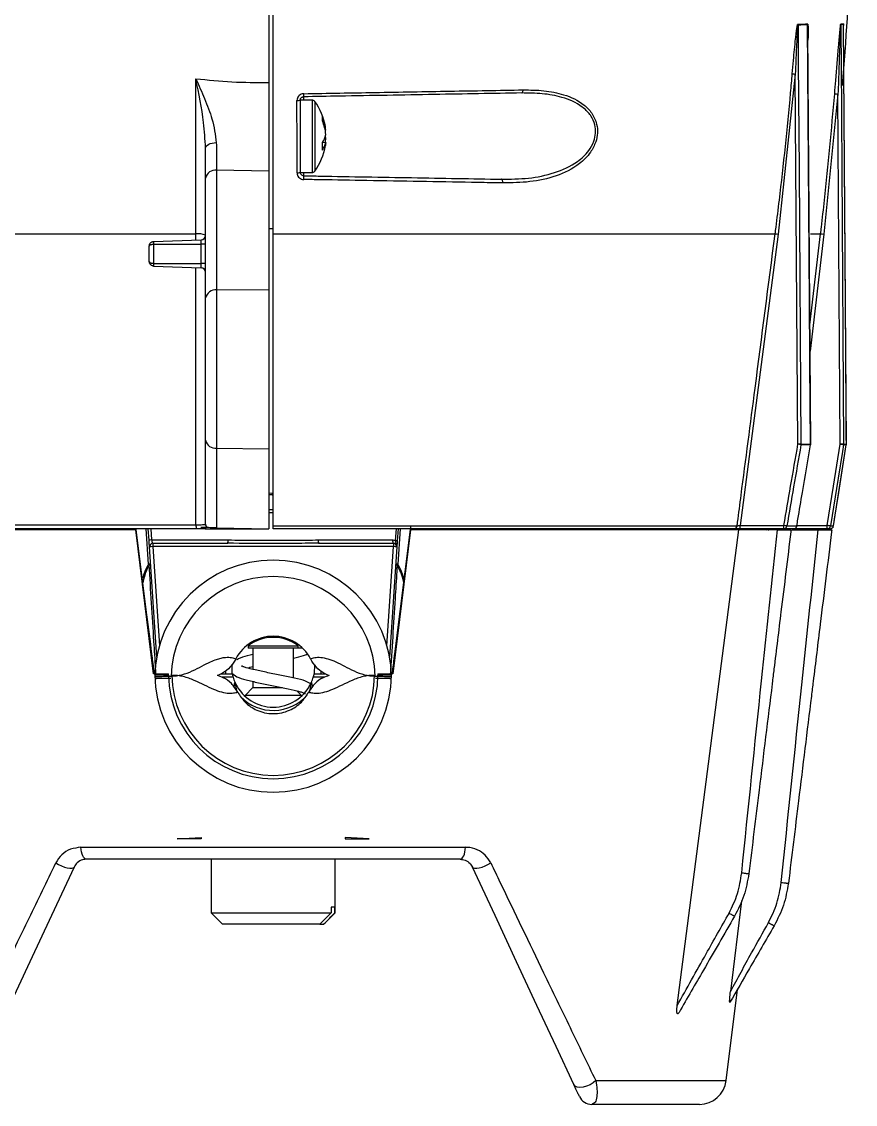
# Model space of a CAD drawing. Extents: x 12.3 to 108.7, y 1.1 to 80.4.
# Drawn here: x 46.601 to 50.3, y 1.083 to 5.888 of the extents above; entities that cross this region are included whole.
import ezdxf

# ---------------------------------------------------------------- set-up
doc = ezdxf.new("R2010")
doc.units = 0
doc.header["$MEASUREMENT"] = 0
doc.layers.add('OBJECT', color=7, linetype='CONTINUOUS')

msp = doc.modelspace()

# ---------------------------------------------------------------- linework, layer by layer
at = {"layer": 'OBJECT'}
for p, q in [((47.7168, 4.9464), (47.7168, 7.0734)), ((50.0454, 5.8723), (50.0455, 5.8596)), ((50.248, 5.8777), (50.2348, 5.877)), ((50.2353, 5.8752), (50.2354, 5.8614)), ((50.26, 4.0124), (50.2479, 5.8771)), ((50.1019, 4.0124), (50.0892, 5.8496)), ((50.0335, 5.6554), (49.9573, 4.9447)), ((50.0452, 4.0123), (50.0335, 5.6554)), ((47.8891, 5.5402), (47.8368, 5.5402)), ((47.8516, 5.5545), (47.8516, 5.5402)), ((47.8891, 5.5402), (47.8891, 5.2999)), ((47.9013, 5.5341), (47.9013, 5.3029)), ((50.2228, 5.5664), (50.1603, 4.9447)), ((50.233, 4.0123), (50.2228, 5.5664)), ((47.9475, 5.4067), (47.9502, 5.407)), ((47.9364, 5.3532), (47.9502, 5.3515)), ((47.9502, 5.3716), (47.9461, 5.3717)), ((47.4168, 5.1934), (47.4168, 5.3276)), ((47.8891, 5.2999), (47.8891, 5.2182)), ((47.9013, 5.3029), (47.9013, 5.2244)), ((47.4168, 4.6616), (47.4168, 5.1934)), ((47.4659, 5.2288), (47.4659, 4.6971)), ((47.6968, 5.224), (47.4659, 5.2288)), ((47.6968, 5.224), (47.6968, 4.7)), ((47.8368, 5.2182), (47.8891, 5.2182)), ((47.8516, 5.2182), (47.8516, 5.204)), ((47.6968, 4.9704), (47.7168, 4.9701)), ((45.4996, 4.9464), (47.3737, 4.9464)), ((47.1861, 4.9122), (47.3975, 4.9196)), ((47.3738, 4.9188), (47.3737, 4.9464)), ((47.3975, 4.9003), (47.3975, 4.9196)), ((47.7168, 4.9464), (49.944, 4.9464)), ((47.7168, 3.6506), (47.7168, 4.9464)), ((49.9573, 4.9447), (49.7887, 3.6523)), ((50.0982, 4.5431), (50.1458, 4.9464)), ((50.1603, 4.9447), (50.099, 4.4263)), ((50.1002, 4.9464), (50.1458, 4.9464)), ((47.1668, 4.8233), (47.1668, 4.8922)), ((47.1861, 4.9003), (47.3975, 4.9003)), ((47.1861, 4.9003), (47.1861, 4.8153)), ((47.4168, 4.9003), (47.3975, 4.9003)), ((47.3975, 4.8153), (47.3975, 4.9003)), ((47.1861, 4.8153), (47.3975, 4.8153)), ((47.4168, 4.8153), (47.3975, 4.8153)), ((47.3975, 4.796), (47.3975, 4.8153)), ((47.1861, 4.8033), (47.3975, 4.796)), ((47.4168, 4.0306), (47.4168, 4.6616)), ((47.4659, 4.6971), (47.6968, 4.7)), ((47.4659, 4.6971), (47.4659, 3.9953)), ((47.6968, 4.7), (47.6968, 3.9924)), ((47.4168, 3.6573), (47.4168, 4.0306)), ((47.4659, 3.9953), (47.6968, 3.9924)), ((47.4659, 3.9953), (47.4659, 3.6417)), ((47.6968, 3.9924), (47.6968, 3.6376)), ((50.1007, 4.01), (50.0585, 4.01)), ((50.0586, 4.0124), (50.1008, 4.0124)), ((50.2027, 3.65), (50.2597, 4.01)), ((50.2027, 3.65), (50.2597, 4.01)), ((50.2597, 4.01), (50.2474, 4.01)), ((50.2475, 4.0124), (50.2599, 4.0124)), ((50.2598, 4.01), (50.2597, 4.01)), ((50.26, 4.0124), (50.2599, 4.0124)), ((47.6968, 3.7965), (47.7168, 3.7961)), ((47.7168, 3.7873), (47.6968, 3.7876)), ((47.7118, 3.7923), (47.7118, 3.7879)), ((47.7168, 3.7923), (47.7118, 3.7923)), ((47.7118, 3.7879), (47.7168, 3.7878)), ((47.6968, 3.723), (47.7168, 3.723)), ((47.7168, 3.7082), (47.6968, 3.7082)), ((45.6562, 3.655), (47.3742, 3.655)), ((49.7887, 3.6523), (49.9825, 3.6523)), ((50.0404, 3.6523), (50.1754, 3.6523)), ((47.1072, 3.633), (45.6507, 3.633)), ((47.3771, 3.6373), (45.6739, 3.6373)), ((46.8882, 3.6373), (46.8888, 3.633)), ((47.1858, 2.993), (47.1072, 3.633)), ((47.1634, 3.48), (47.153, 3.6373)), ((47.1659, 3.5864), (47.1626, 3.6373)), ((47.1739, 3.6373), (47.1772, 3.5877)), ((47.4201, 3.6373), (47.6968, 3.6373)), ((47.4659, 3.6417), (47.6968, 3.6376)), ((47.6968, 3.6376), (47.6968, 3.6373)), ((47.7168, 3.6506), (49.7753, 3.6506)), ((47.7168, 3.6373), (47.7168, 3.6506)), ((49.762, 3.6373), (47.7168, 3.6373)), ((48.3264, 3.633), (48.2478, 2.993)), ((48.3249, 3.6338), (48.2545, 3.0825)), ((48.2598, 3.5847), (48.2633, 3.6373)), ((48.2708, 3.6373), (48.2673, 3.5839)), ((48.2804, 3.6373), (48.2699, 3.48)), ((49.783, 3.633), (48.3264, 3.633)), ((49.5093, 1.521), (49.783, 3.633)), ((49.9543, 3.633), (49.783, 3.633)), ((49.9823, 3.6373), (49.7885, 3.6373)), ((49.9061, 3.6359), (49.9062, 3.6373)), ((49.9158, 3.633), (49.9158, 3.633)), ((50.0263, 3.6373), (49.9823, 3.6373)), ((49.9958, 3.6499), (50.04, 3.6499)), ((50.018, 3.633), (50.1351, 3.633)), ((50.1751, 3.6373), (50.0263, 3.6373)), ((50.188, 3.6373), (50.1751, 3.6373)), ((50.1898, 3.6499), (50.2027, 3.6499)), ((50.2027, 3.6499), (50.2028, 3.6499)), ((47.2004, 3.068), (47.1679, 3.557)), ((47.1772, 3.5877), (47.5166, 3.5877)), ((47.1829, 3.573), (47.1829, 3.5582)), ((47.1829, 3.573), (47.5152, 3.573)), ((48.2505, 3.5582), (47.1829, 3.5582)), ((47.1829, 3.5582), (47.2121, 3.1179)), ((47.9168, 3.5877), (48.2469, 3.5877)), ((47.9182, 3.573), (48.2505, 3.573)), ((48.2213, 3.1179), (48.2505, 3.5582)), ((48.2655, 3.557), (48.233, 3.068)), ((48.2505, 3.573), (48.2505, 3.5582)), ((47.5867, 3.108), (47.5908, 3.1118)), ((47.6056, 3.1178), (47.8277, 3.1178)), ((47.8277, 3.108), (47.6056, 3.108)), ((47.6268, 3.108), (47.6268, 3.0132)), ((47.8068, 2.9754), (47.8068, 3.108)), ((47.8433, 3.1111), (47.842, 3.1121)), ((47.8425, 3.1118), (47.8467, 3.108)), ((47.5348, 2.993), (47.5341, 3.0361)), ((47.5511, 3.0607), (47.5503, 3.0593)), ((47.8831, 3.0593), (47.8823, 3.0607)), ((47.8996, 3.0357), (47.8988, 2.993)), ((47.2668, 2.988), (47.2621, 2.988)), ((47.4848, 2.993), (47.5349, 2.993)), ((47.5045, 3.0058), (47.5047, 2.993)), ((47.8987, 2.993), (47.9477, 2.993)), ((47.929, 2.993), (47.9291, 3.0058)), ((48.1712, 2.988), (48.1668, 2.988)), ((47.539, 2.9782), (47.4906, 2.9782)), ((47.6268, 2.933), (47.5918, 2.898)), ((47.6268, 2.96), (47.6268, 2.933)), ((47.6268, 2.933), (47.7577, 2.933)), ((47.9431, 2.9782), (47.8947, 2.9782)), ((47.5595, 2.9124), (47.5599, 2.9116)), ((47.5918, 2.898), (47.5918, 2.8941)), ((47.8418, 2.898), (47.5918, 2.898)), ((47.8418, 2.898), (47.8213, 2.9185)), ((47.8418, 2.8941), (47.8418, 2.898)), ((47.8737, 2.9116), (47.8742, 2.9124)), ((47.2907, 2.261), (47.3968, 2.2679)), ((47.3968, 2.261), (47.2907, 2.261)), ((47.3968, 2.2679), (47.3968, 2.261)), ((47.3968, 2.2679), (47.3968, 2.261)), ((48.143, 2.261), (48.0368, 2.2679)), ((48.0368, 2.2679), (48.0368, 2.261)), ((48.0368, 2.2679), (48.0368, 2.261)), ((48.0368, 2.261), (48.143, 2.261)), ((46.8636, 2.2236), (48.57, 2.2236)), ((48.5463, 2.171), (46.8874, 2.171)), ((47.4418, 2.171), (47.4418, 1.933)), ((47.9918, 1.933), (47.9918, 2.171)), ((49.7946, 1.9862), (49.7457, 1.5839)), ((47.4418, 1.933), (47.4918, 1.883)), ((47.4418, 1.933), (47.9736, 1.933)), ((47.9736, 1.933), (47.9243, 1.883)), ((47.9418, 1.883), (47.9918, 1.933)), ((47.9906, 1.958), (47.9736, 1.958)), ((47.9736, 1.958), (47.9736, 1.933)), ((47.9906, 1.933), (47.9906, 1.958)), ((47.9906, 1.933), (47.9918, 1.933)), ((47.9243, 1.883), (47.4918, 1.883)), ((47.9243, 1.883), (47.9414, 1.883)), ((47.9418, 1.883), (47.9414, 1.883)), ((49.7267, 1.1883), (49.7763, 1.5926)), ((49.1479, 1.1883), (49.7267, 1.1883)), ((49.6076, 1.083), (49.13, 1.083))]:
    msp.add_line(p, q, dxfattribs=at)
at = {"layer": 'OBJECT', "flags": 128}
for points in [[(50.1008, 4.0124), (50.1006, 4.0424), (50.0998, 4.1624), (50.0965, 4.6424), (50.088, 5.8748)], [(50.2599, 4.0124), (50.2597, 4.0424), (50.2589, 4.1624), (50.2558, 4.6424), (50.2478, 5.8763)], [(50.0455, 5.8596), (50.0457, 5.8296), (50.0465, 5.7096), (50.05, 5.2296), (50.0586, 4.0124)], [(50.2354, 5.8614), (50.2356, 5.8314), (50.2364, 5.7114), (50.2395, 5.2314), (50.2475, 4.0124)], [(48.8194, 5.5714), (48.8206, 5.5717), (48.8217, 5.5725), (48.8228, 5.5737), (48.8237, 5.5754), (48.8245, 5.5775), (48.8251, 5.5799), (48.8255, 5.5825), (48.8257, 5.5852)], [(47.4168, 5.3276), (47.4177, 5.332), (47.4204, 5.3363), (47.4248, 5.3402), (47.4306, 5.3437), (47.4378, 5.3466), (47.446, 5.3489), (47.455, 5.3503), (47.4644, 5.351)], [(47.9502, 5.3716), (47.9494, 5.376), (47.9486, 5.3792)], [(47.9502, 5.3515), (47.9494, 5.3438), (47.9486, 5.3383)], [(48.7355, 5.1721), (48.7355, 5.1752), (48.7353, 5.1783), (48.7348, 5.1811), (48.7341, 5.1837), (48.7332, 5.1858), (48.7321, 5.1873), (48.7309, 5.1883), (48.7296, 5.1887)], [(47.3742, 3.655), (47.3741, 3.7426), (47.374, 4.1399), (47.3738, 4.7968)], [(50.0586, 4.0124), (50.0576, 4.0124), (50.0564, 4.0124), (50.0549, 4.0124), (50.0532, 4.0124), (50.0514, 4.0124), (50.0494, 4.0123), (50.0473, 4.0123), (50.0452, 4.0123)], [(50.1017, 4.0098), (50.1015, 4.0098), (50.1007, 4.01)], [(50.1019, 4.0124), (50.1017, 4.0124), (50.1008, 4.0124)], [(50.1754, 3.6523), (50.2032, 3.8262), (50.233, 4.0123)], [(50.2474, 4.01), (50.2426, 3.9804), (50.2237, 3.8619), (50.1898, 3.6499)], [(50.2027, 3.6499), (50.2074, 3.6796), (50.2262, 3.7981), (50.2597, 4.01)], [(50.2475, 4.0124), (50.2469, 4.0124), (50.2459, 4.0124), (50.2444, 4.0124), (50.2426, 4.0124), (50.2405, 4.0124), (50.2381, 4.0123), (50.2356, 4.0123), (50.233, 4.0123)], [(47.4659, 3.6417), (47.4557, 3.6418), (47.446, 3.642), (47.4371, 3.6422), (47.4295, 3.6423), (47.4235, 3.6424)], [(50.04, 3.6499), (50.0409, 3.6498), (50.0411, 3.6498)], [(46.8874, 2.171), (46.8831, 2.1719), (46.8789, 2.1748), (46.875, 2.1796), (46.8715, 2.186), (46.8685, 2.1939), (46.8662, 2.203), (46.8645, 2.213), (46.8636, 2.2236)], [(48.5463, 2.171), (48.5506, 2.1719), (48.5547, 2.1748), (48.5586, 2.1796), (48.5621, 2.186), (48.5651, 2.1939), (48.5675, 2.203), (48.5691, 2.213), (48.57, 2.2236)], [(46.833, 2.1363), (46.7326, 1.921), (46.6371, 1.7161), (46.5467, 1.5223), (46.4618, 1.3402), (46.3825, 1.1703)], [(46.7516, 2.1544), (46.7639, 2.1474), (46.777, 2.1413), (46.7902, 2.1363), (46.8028, 2.1329), (46.8139, 2.1311), (46.823, 2.1311), (46.8295, 2.1329), (46.833, 2.1363)], [(48.6006, 2.1363), (48.6042, 2.1329), (48.6107, 2.1311), (48.6197, 2.1311), (48.6309, 2.1329), (48.6434, 2.1363), (48.6566, 2.1413), (48.6698, 2.1474), (48.682, 2.1544)], [(49.0511, 1.1703), (48.9719, 1.3402), (48.8869, 1.5223), (48.7966, 1.7161), (48.7011, 1.921), (48.6006, 2.1363)], [(49.1479, 1.1883), (49.1364, 1.1786), (49.1226, 1.1702), (49.1075, 1.1637), (49.0923, 1.1596), (49.078, 1.1582), (49.0658, 1.1596), (49.0566, 1.1638), (49.0511, 1.1703)]]:
    msp.add_lwpolyline(points, dxfattribs=at)
at = {"layer": 'OBJECT'}
for centre, radius, start, end in [((31.855, 7.0734), 18.4468, 355.43447, 359.15697), ((50.4537, 10.6024), 4.9648, 264.9903, 265.1449), ((47.8259, 5.5817), 0.0436, 265.4357, 284.4921), ((47.7876, 5.5639), 0.0646, 351.6365, 3.8762), ((47.8891, 5.5252), 0.015, 36.1668, 90), ((47.6894, 5.3792), 0.2624, 8.9882, 36.1668), ((50.5208, 9.1823), 3.6281, 265.0582, 265.2879), ((47.7533, 5.3893), 0.1977, 5.1249, 23.1264), ((47.858, 5.4576), 0.0777, 353.0621, 6.9379), ((47.741, 5.3679), 0.2101, 5.1916, 22.477), ((47.8661, 5.4017), 0.0854, 323.911, 350.0553), ((47.6894, 5.3792), 0.2624, 323.8332, 351.0118), ((47.8789, 5.3639), 0.0724, 320.9543, 350.1615), ((47.6943, 5.3348), 0.2414, 356.0678, 3.9322), ((47.7466, 5.3897), 0.2045, 349.3261, 354.9154), ((47.4604, 5.1848), 0.0444, 82.7724, 168.9173), ((47.8259, 5.2538), 0.0365, 264.5687, 287.4244), ((47.7757, 5.1932), 0.0766, 355.7082, 8.0992), ((47.8891, 5.2332), 0.015, 270, 323.8332), ((47.3833, 4.8542), 0.0927, 68.8218, 95.9334), ((47.3968, 4.9396), 0.02, 272, 0), ((50.4098, 8.455), 3.5393, 262.4374, 262.6532), ((50.4561, 7.4757), 2.5482, 263.0061, 263.3331), ((47.3968, 4.776), 0.02, 0, 88), ((47.4604, 4.6531), 0.0444, 82.7719, 168.9174), ((47.4603, 4.0392), 0.0443, 191.2707, 277.3229), ((49.6144, 1.5213), 2.528, 79.8833, 80.1894), ((50.0423, 4.0123), 0.0164, 351.792, 0.3401), ((50.0848, 4.0123), 0.0161, 351.6401, 0.3477), ((50.0869, 4.0123), 0.015, 350.4597, 0.3951), ((49.9509, 2.2289), 1.8056, 80.5486, 81.0114), ((50.2324, 4.0123), 0.0151, 351.126, 0.3671), ((50.2448, 4.0123), 0.015, 351.0788, 0.3868), ((50.245, 4.0123), 0.015, 351.0035, 0.3722), ((47.4051, 3.651), 0.0311, 172.7062, 206.1876), ((49.5739, 3.6485), 0.2148, 356.9988, 1.0014), ((49.7674, 3.6485), 0.2152, 357.0022, 0.9981), ((49.5395, 1.1038), 2.5867, 79.8405, 80.1383), ((49.9603, 3.6485), 0.2152, 357.0022, 0.9981), ((49.8917, 1.8602), 1.8144, 80.5446, 81.0049), ((49.7612, 3.6513), 0.014, 273.0179, 356.9922), ((49.905, 3.6477), 0.0147, 224.9155, 269.8751), ((49.9146, 3.6478), 0.0148, 225.0786, 269.8992), ((49.915, 3.648), 0.015, 225.0899, 269.9992), ((49.9171, 3.648), 0.015, 225.3972, 268.3158), ((49.9817, 3.6514), 0.0141, 272.2532, 354.0877), ((50.0258, 3.6516), 0.0143, 271.7663, 353.4759), ((50.0263, 3.6523), 0.015, 270, 350.4301), ((50.1751, 3.6522), 0.0149, 270.2621, 351.4244), ((50.188, 3.6523), 0.015, 270, 351.0017), ((50.1879, 3.6522), 0.0149, 270.1423, 351.2499), ((47.1797, 3.5139), 0.0738, 91.9523, 100.7654), ((47.1829, 3.558), 0.015, 90, 183.8), ((47.1934, 3.3428), 0.2157, 92.8014, 96.7927), ((47.4755, 3.5841), 0.0413, 344.3527, 5.019), ((47.9579, 3.5841), 0.0413, 174.981, 195.6473), ((48.2647, 3.5843), 0.0182, 169.1842, 218.5062), ((48.2505, 3.558), 0.015, 356.2, 90), ((48.24, 3.3428), 0.2157, 83.2073, 87.1986), ((48.2581, 3.536), 0.0488, 79.1874, 88.0614), ((47.1661, 3.4656), 0.0147, 61.3832, 100.3026), ((47.1416, 3.4492), 0.0377, 49.0364, 54.6734), ((47.1639, 3.5322), 0.0546, 272.6255, 279.7613), ((47.7167, 2.973), 0.525, 90, 179.2111), ((47.7167, 2.973), 0.525, 0.8091, 90), ((48.2673, 3.4656), 0.0147, 79.6972, 118.6169), ((48.2695, 3.5322), 0.0546, 260.2386, 267.3745), ((48.2918, 3.4492), 0.0377, 125.3267, 130.9628), ((47.7167, 2.973), 0.4526, 1.2603, 178.7397), ((47.7167, 2.973), 0.1874, 27.9166, 152.0834), ((47.7167, 2.973), 0.1824, 52.5058, 127.4942), ((47.7168, 2.993), 0.525, 180.5634, 359.4487), ((47.7168, 2.993), 0.465, 180.6161, 359.3807), ((47.7168, 2.993), 0.45, 180.6366, 359.3634), ((47.7168, 3.0318), 0.1859, 206.3644, 333.6356), ((47.7168, 3.032), 0.2009, 224.3033, 318.3045), ((49.6076, 1.203), 0.12, 270, 353), ((49.13, 1.143), 0.06, 205, 270)]:
    msp.add_arc(centre, radius, start, end, dxfattribs=at)
for centre, major_axis, start_param, end_param in [((47.2889, 2.2303), (-0.0816, 1.2851), 0.225532, 0.384564), ((48.1444, 2.2303), (0.0816, 1.2851), 5.898614, 6.057653)]:
    msp.add_ellipse(centre, major_axis=major_axis, ratio=0.159803, start_param=start_param, end_param=end_param, dxfattribs=at)
for points, knots in [([(47.6968, 7.0734), (47.6968, 6.8308), (47.6968, 6.3452), (47.6968, 5.8608), (47.6968, 5.6184)], [0, 0, 0, 0, 0.49961, 1, 1, 1, 1]), ([(50.0201, 5.6566), (50.0218, 5.6765), (50.0263, 5.7282), (50.0319, 5.788), (50.0369, 5.8326), (50.039, 5.8488), (50.0405, 5.8593), (50.0416, 5.8663), (50.0425, 5.871), (50.0431, 5.8737), (50.0434, 5.8748), (50.0434, 5.875)], [0, 0, 0, 0, 0.271656, 0.70652, 0.815523, 0.884186, 0.930079, 0.961236, 0.982535, 0.997203, 1, 1, 1, 1]), ([(50.0444, 5.8743), (50.0444, 5.874), (50.0442, 5.8727), (50.0439, 5.8699), (50.0435, 5.8652), (50.0429, 5.8582), (50.0422, 5.8477), (50.0413, 5.8315), (50.0389, 5.7868), (50.0363, 5.7271), (50.0343, 5.6753), (50.0335, 5.6554)], [0, 0, 0, 0, 0.004302, 0.0182, 0.038811, 0.069364, 0.114752, 0.183041, 0.291855, 0.727497, 1, 1, 1, 1]), ([(50.089, 5.8768), (50.0746, 5.8763), (50.0599, 5.8757), (50.0438, 5.875), (50.0434, 5.875)], [0, 0, 0, 0, 0.9743469, 1, 1, 1, 1]), ([(50.0434, 5.875), (50.0436, 5.875), (50.0439, 5.8749), (50.0443, 5.8746), (50.0444, 5.8743), (50.0444, 5.8743)], [0, 0, 0, 0, 0.601495, 0.929141, 1, 1, 1, 1]), ([(50.0454, 5.8723), (50.0454, 5.8724), (50.0451, 5.873), (50.0447, 5.8737), (50.0444, 5.8743)], [0, 0, 0, 0, 0.0546138, 1, 1, 1, 1]), ([(50.088, 5.8748), (50.0819, 5.8745), (50.0721, 5.8739), (50.0577, 5.873), (50.0495, 5.8726), (50.0454, 5.8723)], [0, 0, 0, 0, 0.446556, 0.718702, 1, 1, 1, 1]), ([(50.0884, 5.8763), (50.0883, 5.8758), (50.0882, 5.8753), (50.088, 5.8749), (50.088, 5.8748)], [0, 0, 0, 0, 0.922656, 1, 1, 1, 1]), ([(50.0884, 5.8763), (50.0885, 5.8764), (50.0886, 5.8767), (50.0888, 5.8768), (50.089, 5.8768), (50.089, 5.8768)], [0, 0, 0, 0, 0.340086, 0.815796, 1, 1, 1, 1]), ([(50.0892, 5.8488), (50.0892, 5.8497), (50.0892, 5.8536), (50.0891, 5.8596), (50.089, 5.8662), (50.0888, 5.8706), (50.0887, 5.8737), (50.0885, 5.8754), (50.0884, 5.8763)], [0, 0, 0, 0, 0.0910178, 0.4263532, 0.6522289, 0.8046055, 0.9073339, 1, 1, 1, 1]), ([(50.089, 5.8768), (50.0891, 5.8762), (50.0893, 5.8747), (50.0896, 5.8717), (50.0899, 5.8673), (50.0901, 5.8607), (50.0903, 5.8509), (50.0902, 5.8359), (50.0901, 5.8202), (50.0897, 5.8091), (50.0895, 5.8053)], [0, 0, 0, 0, 0.031057, 0.072539, 0.132686, 0.220582, 0.349878, 0.542623, 0.843897, 1, 1, 1, 1]), ([(50.2083, 5.5676), (50.2099, 5.5875), (50.2157, 5.6573), (50.2231, 5.7493), (50.23, 5.8306), (50.233, 5.8635), (50.2344, 5.8746), (50.2346, 5.8763), (50.2348, 5.877)], [0, 0, 0, 0, 0.192001, 0.672671, 0.885171, 0.98164, 0.991569, 1, 1, 1, 1]), ([(50.2351, 5.8765), (50.2351, 5.8764), (50.235, 5.8755), (50.2348, 5.8736), (50.2324, 5.8319), (50.2291, 5.7487), (50.2259, 5.6472), (50.2235, 5.5863), (50.2228, 5.5664)], [0, 0, 0, 0, 0.000798, 0.00951, 0.018875, 0.412287, 0.807617, 1, 1, 1, 1]), ([(50.2348, 5.877), (50.2348, 5.877), (50.2349, 5.877), (50.235, 5.8767), (50.2351, 5.8765), (50.2351, 5.8765)], [0, 0, 0, 0, 0.637309, 0.929409, 1, 1, 1, 1]), ([(50.2353, 5.8752), (50.2353, 5.8753), (50.2352, 5.8757), (50.2351, 5.8761), (50.2351, 5.8765)], [0, 0, 0, 0, 0.084321, 1, 1, 1, 1]), ([(50.2478, 5.8763), (50.2472, 5.8762), (50.2454, 5.8761), (50.2415, 5.8757), (50.2377, 5.8754), (50.2353, 5.8752)], [0, 0, 0, 0, 0.170169, 0.481151, 1, 1, 1, 1]), ([(50.2478, 5.8772), (50.2479, 5.8773), (50.2479, 5.8776), (50.2479, 5.8777), (50.248, 5.8777), (50.248, 5.8777)], [0, 0, 0, 0, 0.297907, 0.774263, 1, 1, 1, 1]), ([(50.2478, 5.8772), (50.2478, 5.8769), (50.2478, 5.8766), (50.2478, 5.8763), (50.2478, 5.8763)], [0, 0, 0, 0, 0.885784, 1, 1, 1, 1]), ([(50.248, 5.8777), (50.248, 5.8777), (50.248, 5.8769), (50.248, 5.8752), (50.248, 5.8729), (50.2479, 5.8715), (50.2479, 5.8709)], [0, 0, 0, 0, 0.01155, 0.397821, 0.779357, 1, 1, 1, 1]), ([(47.3736, 5.6348), (47.3737, 5.6345), (47.3871, 5.6052), (47.413, 5.5458), (47.4509, 5.4505), (47.4597, 5.3859), (47.4644, 5.351)], [0, 0, 0, 0, 0.002833, 0.312126, 0.628625, 1, 1, 1, 1]), ([(47.3736, 5.6348), (47.4269, 5.6293), (47.5341, 5.6183), (47.6424, 5.6183), (47.6968, 5.6184)], [0, 0, 0, 0, 0.497972, 1, 1, 1, 1]), ([(47.3737, 4.9464), (47.3737, 4.9795), (47.3737, 5.1451), (47.3736, 5.3746), (47.3736, 5.5711), (47.3736, 5.6348)], [0, 0, 0, 0, 0.1445716, 0.7228881, 1, 1, 1, 1]), ([(47.4168, 5.3276), (47.4145, 5.3651), (47.4083, 5.4671), (47.3865, 5.57), (47.3736, 5.6345), (47.3736, 5.6348)], [0, 0, 0, 0, 0.367137, 0.997038, 1, 1, 1, 1]), ([(49.944, 4.9464), (49.9453, 4.9564), (49.9517, 5.0059), (49.9774, 5.2144), (50.0014, 5.4412), (50.0177, 5.6286), (50.0201, 5.6566)], [0, 0, 0, 0, 0.042003, 0.210018, 0.882142, 1, 1, 1, 1]), ([(47.6968, 5.6184), (47.6968, 5.5907), (47.6968, 5.5344), (47.6968, 5.4513), (47.6968, 5.3713), (47.6968, 5.2932), (47.6968, 5.248), (47.6968, 5.224)], [0, 0, 0, 0, 0.191518, 0.388589, 0.580107, 0.777181, 1, 1, 1, 1]), ([(47.8521, 5.5683), (47.9056, 5.5692), (48.011, 5.571), (48.2289, 5.5748), (48.506, 5.5796), (48.7184, 5.5833), (48.8257, 5.5852)], [0, 0, 0, 0, 0.159046, 0.313117, 0.653288, 1, 1, 1, 1]), ([(48.8257, 5.5852), (48.8566, 5.5848), (48.9183, 5.5841), (49.0108, 5.566), (49.0843, 5.5325), (49.1322, 5.4834), (49.1532, 5.4392), (49.1573, 5.3935), (49.1485, 5.3496), (49.1224, 5.3004), (49.0646, 5.2434), (48.9722, 5.1992), (48.8567, 5.1739), (48.7759, 5.1727), (48.7355, 5.1721)], [0, 0, 0, 0, 0.099332, 0.198435, 0.311993, 0.366, 0.420437, 0.458845, 0.497242, 0.54674, 0.619708, 0.744257, 0.871949, 1, 1, 1, 1]), ([(47.8521, 5.5683), (47.85, 5.5681), (47.8446, 5.5677), (47.8363, 5.5642), (47.8287, 5.5574), (47.8234, 5.5484), (47.8228, 5.5416), (47.8224, 5.5383)], [0, 0, 0, 0, 0.132729, 0.34906, 0.565874, 0.783067, 1, 1, 1, 1]), ([(47.8225, 5.2175), (47.8225, 5.2655), (47.8224, 5.3724), (47.8224, 5.4794), (47.8224, 5.5383)], [0, 0, 0, 0, 0.449623, 1, 1, 1, 1]), ([(47.8368, 5.5395), (47.837, 5.5412), (47.8373, 5.5446), (47.8399, 5.5491), (47.8437, 5.5525), (47.8478, 5.5542), (47.8505, 5.5544), (47.8516, 5.5545)], [0, 0, 0, 0, 0.218556, 0.436188, 0.652375, 0.867679, 1, 1, 1, 1]), ([(47.8368, 5.5395), (47.8368, 5.4807), (47.8368, 5.3738), (47.8368, 5.267), (47.8368, 5.219)], [0, 0, 0, 0, 0.550377, 1, 1, 1, 1]), ([(48.8194, 5.5714), (48.7561, 5.5703), (48.6297, 5.5681), (48.4298, 5.5646), (48.2234, 5.561), (48.0293, 5.5576), (47.9048, 5.5554), (47.8516, 5.5545)], [0, 0, 0, 0, 0.2072407, 0.4144814, 0.6277431, 0.8410047, 1, 1, 1, 1]), ([(48.7296, 5.1887), (48.7697, 5.1891), (48.8498, 5.1901), (48.9644, 5.2133), (49.0562, 5.2541), (49.114, 5.307), (49.1401, 5.3528), (49.149, 5.3937), (49.1451, 5.4338), (49.1328, 5.4601), (49.1141, 5.4867), (49.0759, 5.5232), (49.003, 5.5539), (48.9112, 5.5706), (48.85, 5.5711), (48.8194, 5.5714)], [0, 0, 0, 0, 0.12989, 0.259438, 0.38454, 0.456827, 0.505123, 0.542172, 0.579147, 0.624218, 0.632178, 0.685447, 0.799101, 0.89944, 1, 1, 1, 1]), ([(50.1458, 4.9464), (50.147, 4.9564), (50.1528, 5.006), (50.1763, 5.2128), (50.1941, 5.4101), (50.2083, 5.5676)], [0, 0, 0, 0, 0.048051, 0.240252, 1, 1, 1, 1]), ([(47.4644, 5.351), (47.4648, 5.322), (47.4653, 5.2782), (47.4658, 5.2414), (47.4659, 5.2288)], [0, 0, 0, 0, 0.6590598, 1, 1, 1, 1]), ([(47.8225, 5.2175), (47.8226, 5.2155), (47.8229, 5.2101), (47.8263, 5.2017), (47.833, 5.194), (47.8419, 5.1886), (47.8487, 5.1879), (47.8521, 5.1875)], [0, 0, 0, 0, 0.130105, 0.348138, 0.56565, 0.782685, 1, 1, 1, 1]), ([(47.8516, 5.204), (47.8499, 5.2042), (47.8465, 5.2046), (47.842, 5.2073), (47.8387, 5.2111), (47.837, 5.2153), (47.8369, 5.218), (47.8368, 5.219)], [0, 0, 0, 0, 0.215349, 0.431834, 0.650027, 0.869298, 1, 1, 1, 1]), ([(47.8516, 5.204), (47.8763, 5.2036), (47.9695, 5.2019), (48.1303, 5.1991), (48.3334, 5.1956), (48.5346, 5.1921), (48.6646, 5.1898), (48.7296, 5.1887)], [0, 0, 0, 0, 0.08194, 0.308169, 0.534398, 0.767199, 1, 1, 1, 1]), ([(48.7355, 5.1721), (48.7264, 5.1723), (48.6807, 5.1731), (48.5598, 5.1752), (48.3685, 5.1785), (48.1438, 5.1824), (47.9707, 5.1854), (47.877, 5.187), (47.8521, 5.1875)], [0, 0, 0, 0, 0.032807, 0.164073, 0.428076, 0.69208, 0.918059, 1, 1, 1, 1]), ([(47.1668, 4.8922), (47.1671, 4.8947), (47.1676, 4.8996), (47.1712, 4.9051), (47.1751, 4.9086), (47.1786, 4.9106), (47.1823, 4.9119), (47.1849, 4.9121), (47.1861, 4.9122)], [0, 0, 0, 0, 0.24969, 0.499043, 0.632085, 0.759502, 0.881914, 1, 1, 1, 1]), ([(47.1861, 4.9122), (47.1861, 4.912), (47.186, 4.9117), (47.1859, 4.9089), (47.186, 4.905), (47.1861, 4.9018), (47.1861, 4.9003)], [0, 0, 0, 0, 0.250057, 0.500003, 0.74994, 1, 1, 1, 1]), ([(49.7753, 3.6506), (49.776, 3.656), (49.7819, 3.7012), (49.8086, 3.905), (49.8644, 4.3314), (49.9145, 4.7183), (49.944, 4.9464)], [0, 0, 0, 0, 0.012714, 0.10454, 0.471842, 1, 1, 1, 1]), ([(47.1668, 4.8922), (47.1671, 4.8933), (47.1676, 4.8953), (47.1712, 4.8975), (47.1751, 4.8989), (47.1786, 4.8997), (47.1823, 4.9002), (47.1849, 4.9003), (47.1861, 4.9003)], [0, 0, 0, 0, 0.249695, 0.499047, 0.632098, 0.759523, 0.881927, 1, 1, 1, 1]), ([(47.1668, 4.8233), (47.1671, 4.8223), (47.1676, 4.8203), (47.1712, 4.818), (47.1751, 4.8166), (47.1786, 4.8159), (47.1823, 4.8154), (47.1849, 4.8153), (47.1861, 4.8153)], [0, 0, 0, 0, 0.2497, 0.49905, 0.632085, 0.759507, 0.881915, 1, 1, 1, 1]), ([(47.1861, 4.8033), (47.1849, 4.8035), (47.1823, 4.8037), (47.1786, 4.805), (47.1751, 4.8069), (47.1712, 4.8104), (47.1676, 4.8159), (47.1671, 4.8209), (47.1668, 4.8233)], [0, 0, 0, 0, 0.118073, 0.240474, 0.367896, 0.500945, 0.750295, 1, 1, 1, 1]), ([(47.1861, 4.8153), (47.1861, 4.8137), (47.186, 4.8106), (47.1859, 4.8066), (47.186, 4.8039), (47.1861, 4.8035), (47.1861, 4.8033)], [0, 0, 0, 0, 0.25006, 0.499997, 0.749943, 1, 1, 1, 1]), ([(49.9825, 3.6523), (49.9926, 3.7101), (50.0135, 3.8301), (50.0344, 3.9502), (50.0452, 4.0123)], [0, 0, 0, 0, 0.482173, 1, 1, 1, 1]), ([(50.0585, 4.01), (50.0477, 3.9478), (50.0268, 3.8278), (50.0059, 3.7078), (49.9958, 3.6499)], [0, 0, 0, 0, 0.517825, 1, 1, 1, 1]), ([(50.04, 3.6499), (50.0417, 3.6598), (50.05, 3.7091), (50.0702, 3.8291), (50.0888, 3.9393), (50.1007, 4.01)], [0, 0, 0, 0, 0.082169, 0.410841, 1, 1, 1, 1]), ([(47.3742, 3.655), (47.3796, 3.655), (47.3906, 3.6552), (47.4041, 3.6557), (47.4134, 3.6563), (47.4166, 3.6569), (47.4168, 3.6572), (47.4168, 3.6573)], [0, 0, 0, 0, 0.234642, 0.469663, 0.706138, 0.944564, 1, 1, 1, 1]), ([(47.4168, 3.6573), (47.4168, 3.6572), (47.4168, 3.6551), (47.4176, 3.6495), (47.4212, 3.6451), (47.4235, 3.6424)], [0, 0, 0, 0, 0.0138348, 0.3857172, 1, 1, 1, 1]), ([(49.7753, 3.6506), (49.7754, 3.6506), (49.7764, 3.6507), (49.7789, 3.651), (49.7835, 3.6516), (49.787, 3.6521), (49.7887, 3.6523)], [0, 0, 0, 0, 0.059002, 0.369648, 0.68405, 1, 1, 1, 1]), ([(47.1787, 3.0825), (47.1713, 3.1403), (47.1476, 3.3241), (47.1247, 3.5079), (47.109, 3.6339)], [0, 0, 0, 0, 0.314679, 1, 1, 1, 1]), ([(47.4201, 3.6373), (47.4194, 3.6373), (47.4135, 3.6373), (47.4, 3.6373), (47.3848, 3.6373), (47.3771, 3.6373)], [0, 0, 0, 0, 0.064128, 0.532029, 1, 1, 1, 1]), ([(47.3961, 3.6429), (47.401, 3.641), (47.4088, 3.6379), (47.4171, 3.6375), (47.4201, 3.6373)], [0, 0, 0, 0, 0.6335198, 1, 1, 1, 1]), ([(47.4235, 3.6424), (47.4235, 3.6424), (47.4234, 3.6424), (47.4207, 3.6424), (47.4113, 3.6426), (47.4011, 3.6428), (47.3961, 3.6429)], [0, 0, 0, 0, 0.026065, 0.352272, 0.676365, 1, 1, 1, 1]), ([(48.3267, 3.6477), (48.3265, 3.646), (48.3261, 3.6426), (48.3256, 3.6382), (48.3254, 3.6348), (48.3257, 3.6332), (48.3261, 3.633), (48.3262, 3.633)], [0, 0, 0, 0, 0.216051, 0.4318, 0.654832, 0.880188, 1, 1, 1, 1]), ([(49.7885, 3.6373), (49.785, 3.6373), (49.7782, 3.6373), (49.7692, 3.6373), (49.7642, 3.6373), (49.7623, 3.6373), (49.762, 3.6373)], [0, 0, 0, 0, 0.313829, 0.627702, 0.940333, 1, 1, 1, 1]), ([(49.7955, 2.1105), (49.8247, 2.3947), (49.877, 2.9023), (49.9306, 3.4097), (49.9543, 3.633)], [0, 0, 0, 0, 0.560008, 1, 1, 1, 1]), ([(49.9061, 3.6365), (49.9077, 3.6355), (49.9106, 3.6336), (49.9141, 3.6332), (49.9158, 3.633)], [0, 0, 0, 0, 0.524464, 1, 1, 1, 1]), ([(50.0137, 3.626), (50.0137, 3.6255), (49.9991, 3.5066), (49.974, 3.303), (49.9465, 3.0788), (49.9335, 2.9722), (49.9308, 2.9504), (49.9307, 2.9497)], [0, 0, 0, 0, 0.002464, 0.527442, 0.903158, 0.997088, 1, 1, 1, 1]), ([(49.9543, 3.633), (49.9611, 3.633), (49.9748, 3.633), (49.9929, 3.633), (50.0066, 3.633), (50.0136, 3.633), (50.0143, 3.633), (50.0146, 3.633)], [0, 0, 0, 0, 0.2172025, 0.4343319, 0.6501656, 0.8643895, 1, 1, 1, 1]), ([(49.9711, 2.0678), (50.0013, 2.36), (50.0553, 2.8818), (50.1107, 3.4034), (50.1351, 3.633)], [0, 0, 0, 0, 0.560008, 1, 1, 1, 1]), ([(50.0146, 3.633), (50.0144, 3.6317), (50.0141, 3.6294), (50.0139, 3.627), (50.0137, 3.626)], [0, 0, 0, 0, 0.56004, 1, 1, 1, 1]), ([(50.1946, 3.626), (50.1945, 3.6255), (50.1776, 3.4879), (50.1502, 3.2657), (50.1205, 3.0228), (50.1074, 2.9163), (50.1047, 2.8945), (50.1046, 2.8938)], [0, 0, 0, 0, 0.002275, 0.563506, 0.91051, 0.997261, 1, 1, 1, 1]), ([(50.1351, 3.633), (50.1419, 3.633), (50.1556, 3.633), (50.1738, 3.633), (50.1874, 3.633), (50.1944, 3.633), (50.1951, 3.633), (50.1954, 3.633)], [0, 0, 0, 0, 0.217203, 0.434333, 0.650167, 0.864391, 1, 1, 1, 1]), ([(50.1954, 3.633), (50.1952, 3.6317), (50.195, 3.6294), (50.1947, 3.6271), (50.1946, 3.626)], [0, 0, 0, 0, 0.560017, 1, 1, 1, 1]), ([(47.1679, 3.557), (47.1679, 3.5571), (47.1679, 3.5574), (47.1676, 3.561), (47.1672, 3.5677), (47.1666, 3.5764), (47.1662, 3.5831), (47.1659, 3.5864)], [0, 0, 0, 0, 0.139486, 0.361922, 0.577747, 0.788778, 1, 1, 1, 1]), ([(47.1772, 3.5877), (47.1775, 3.586), (47.178, 3.5826), (47.1793, 3.5783), (47.1806, 3.5749), (47.1819, 3.5732), (47.1826, 3.573), (47.1829, 3.573)], [0, 0, 0, 0, 0.202499, 0.4106784, 0.6291058, 0.8572148, 1, 1, 1, 1]), ([(47.9182, 3.573), (47.9082, 3.5729), (47.8582, 3.5729), (47.7909, 3.5723), (47.6666, 3.5721), (47.5822, 3.5726), (47.5152, 3.573)], [0, 0, 0, 0, 0.07443, 0.372178, 0.500914, 1, 1, 1, 1]), ([(47.5166, 3.5877), (47.5365, 3.5876), (47.6352, 3.5869), (47.7692, 3.5863), (47.8824, 3.5874), (47.9168, 3.5877)], [0, 0, 0, 0, 0.149761, 0.741873, 1, 1, 1, 1]), ([(48.2469, 3.5877), (48.2503, 3.5874), (48.2548, 3.587), (48.2588, 3.5852), (48.2598, 3.5847)], [0, 0, 0, 0, 0.767558, 1, 1, 1, 1]), ([(48.2655, 3.557), (48.2655, 3.557), (48.2659, 3.5638), (48.2616, 3.5722), (48.2601, 3.5822), (48.2598, 3.5847)], [0, 0, 0, 0, 0.005404, 0.748174, 1, 1, 1, 1]), ([(48.2673, 3.5839), (48.2671, 3.5807), (48.2666, 3.5744), (48.2661, 3.566), (48.2657, 3.5606), (48.2655, 3.5581), (48.2655, 3.5572), (48.2655, 3.557), (48.2655, 3.557)], [0, 0, 0, 0, 0.2672629, 0.5342241, 0.810739, 0.9579874, 0.9944381, 1, 1, 1, 1]), ([(47.1664, 3.4777), (47.162, 3.4693), (47.149, 3.4442), (47.1428, 3.416), (47.1387, 3.3973)], [0, 0, 0, 0, 0.338406, 1, 1, 1, 1]), ([(47.1971, 2.9877), (47.1965, 2.9977), (47.1934, 3.0476), (47.1831, 3.2109), (47.1735, 3.3643), (47.1664, 3.4777)], [0, 0, 0, 0, 0.061092, 0.305458, 1, 1, 1, 1]), ([(48.267, 3.4777), (48.2664, 3.4678), (48.2632, 3.4179), (48.253, 3.2545), (48.2434, 3.1011), (48.2362, 2.9877)], [0, 0, 0, 0, 0.061091, 0.305458, 1, 1, 1, 1]), ([(48.2954, 3.4028), (48.2949, 3.4051), (48.2895, 3.4316), (48.2777, 3.4557), (48.267, 3.4777)], [0, 0, 0, 0, 0.0854625, 1, 1, 1, 1]), ([(47.1904, 2.9907), (47.1895, 2.9983), (47.1855, 3.0289), (47.1816, 3.0595), (47.1786, 3.0825)], [0, 0, 0, 0, 0.249854, 1, 1, 1, 1]), ([(47.6268, 3.0787), (47.6227, 3.0778), (47.6002, 3.0729), (47.5754, 3.0668), (47.5599, 3.0584), (47.5549, 3.0557)], [0, 0, 0, 0, 0.131128, 0.716624, 1, 1, 1, 1]), ([(47.6056, 3.1178), (47.6056, 3.1165), (47.6056, 3.1139), (47.6056, 3.1107), (47.6056, 3.1084), (47.6056, 3.1081), (47.6056, 3.108)], [0, 0, 0, 0, 0.249992, 0.500017, 0.749997, 1, 1, 1, 1]), ([(47.8068, 3.0633), (47.8226, 3.0668), (47.8476, 3.0724), (47.8633, 3.0792), (47.8691, 3.0817)], [0, 0, 0, 0, 0.633942, 1, 1, 1, 1]), ([(47.8277, 3.108), (47.8277, 3.1081), (47.8277, 3.1084), (47.8277, 3.1107), (47.8277, 3.1139), (47.8277, 3.1165), (47.8277, 3.1178)], [0, 0, 0, 0, 0.250003, 0.499983, 0.750008, 1, 1, 1, 1]), ([(47.8437, 3.108), (47.8436, 3.108), (47.8389, 3.108), (47.8332, 3.108), (47.8277, 3.108)], [0, 0, 0, 0, 0.0282474, 1, 1, 1, 1]), ([(48.255, 3.0825), (48.254, 3.0748), (48.2501, 3.0442), (48.2462, 3.0136), (48.2432, 2.9907)], [0, 0, 0, 0, 0.250143, 1, 1, 1, 1]), ([(47.2642, 2.9829), (47.2803, 2.9844), (47.3135, 2.9875), (47.3585, 3.0063), (47.4001, 3.0276), (47.4354, 3.0458), (47.4637, 3.0575), (47.486, 3.064), (47.5098, 3.0677), (47.5289, 3.0667), (47.5431, 3.0635), (47.5484, 3.0617), (47.5511, 3.0607)], [0, 0, 0, 0, 0.12023, 0.249063, 0.378438, 0.502966, 0.588812, 0.660126, 0.735141, 0.859776, 0.928268, 1, 1, 1, 1]), ([(47.5503, 3.0593), (47.5428, 3.0472), (47.5272, 3.0225), (47.4977, 2.9975), (47.4759, 2.9891), (47.4681, 2.9861)], [0, 0, 0, 0, 0.37661, 0.775155, 1, 1, 1, 1]), ([(47.8837, 2.9498), (47.8762, 2.9538), (47.8578, 2.9636), (47.8136, 2.9742), (47.7548, 2.9867), (47.6926, 2.9987), (47.6366, 3.0103), (47.6017, 3.0193), (47.5833, 3.0252), (47.5758, 3.0291), (47.5762, 3.0272), (47.5763, 3.0264)], [0, 0, 0, 0, 0.105578, 0.260573, 0.411296, 0.56025, 0.707379, 0.840839, 0.901252, 0.959809, 1, 1, 1, 1]), ([(47.8823, 3.0607), (47.888, 3.0626), (47.8989, 3.0663), (47.935, 3.0687), (47.996, 3.0494), (48.0602, 3.0123), (48.1198, 2.9876), (48.1531, 2.9844), (48.1692, 2.9829)], [0, 0, 0, 0, 0.140311, 0.265172, 0.496386, 0.750484, 0.879548, 1, 1, 1, 1]), ([(47.9654, 2.986), (47.9575, 2.9891), (47.9357, 2.9975), (47.9062, 3.0225), (47.8906, 3.0472), (47.8831, 3.0593)], [0, 0, 0, 0, 0.225746, 0.623827, 1, 1, 1, 1]), ([(47.1917, 2.9803), (47.1918, 2.9794), (47.192, 2.9775), (47.1938, 2.975), (47.1963, 2.9733), (47.1983, 2.973), (47.1992, 2.973)], [0, 0, 0, 0, 0.253386, 0.514272, 0.767596, 1, 1, 1, 1]), ([(47.1918, 2.9803), (47.1918, 2.9804), (47.1918, 2.9804), (47.1919, 2.9805), (47.192, 2.9805), (47.192, 2.9805), (47.192, 2.9805), (47.1921, 2.9806), (47.1921, 2.9806), (47.1921, 2.9806), (47.1921, 2.9806), (47.1921, 2.9806), (47.1921, 2.9806), (47.1921, 2.9806), (47.1921, 2.9806), (47.1921, 2.9806), (47.1922, 2.9806), (47.193, 2.9809), (47.1958, 2.9812), (47.2028, 2.9818), (47.2147, 2.9822), (47.2289, 2.9826), (47.2452, 2.9829), (47.2569, 2.9829), (47.2642, 2.9829)], [0, 0, 0, 0, 0.024153, 0.041438, 0.050112, 0.054457, 0.056631, 0.057719, 0.058262, 0.058534, 0.05867, 0.058738, 0.058773, 0.058789, 0.058798, 0.058802, 0.058806, 0.10769, 0.202562, 0.343264, 0.529557, 0.670802, 0.796442, 1, 1, 1, 1]), ([(47.2518, 2.988), (47.2474, 2.9879), (47.2388, 2.9879), (47.2266, 2.9879), (47.2159, 2.9879), (47.2043, 2.9879), (47.1941, 2.9879), (47.1926, 2.9879), (47.1919, 2.9879)], [0, 0, 0, 0, 0.141133, 0.277934, 0.410401, 0.538533, 0.780698, 1, 1, 1, 1]), ([(47.1969, 2.993), (47.1969, 2.993), (47.1955, 2.993), (47.2003, 2.993), (47.2118, 2.993), (47.2303, 2.993), (47.2447, 2.993), (47.2518, 2.993)], [0, 0, 0, 0, 0.006044, 0.254494, 0.502963, 0.751462, 1, 1, 1, 1]), ([(47.2518, 2.988), (47.2518, 2.9886), (47.2518, 2.9895), (47.2518, 2.9907), (47.2518, 2.9915), (47.2518, 2.9922), (47.2518, 2.9928), (47.2518, 2.9929), (47.2518, 2.993)], [0, 0, 0, 0, 0.239451, 0.368318, 0.499974, 0.631615, 0.760524, 1, 1, 1, 1]), ([(47.5599, 2.9116), (47.5563, 2.9103), (47.5496, 2.9078), (47.5231, 2.9051), (47.49, 2.9102), (47.4391, 2.9289), (47.3832, 2.9588), (47.319, 2.9834), (47.284, 2.9865), (47.2668, 2.988)], [0, 0, 0, 0, 0.1489942, 0.2786103, 0.392897, 0.5068, 0.7550583, 0.8800566, 1, 1, 1, 1]), ([(47.5595, 2.9124), (47.5508, 2.9257), (47.5341, 2.9514), (47.5005, 2.976), (47.477, 2.9833), (47.4676, 2.9863)], [0, 0, 0, 0, 0.390736, 0.754831, 1, 1, 1, 1]), ([(47.5336, 2.9966), (47.5403, 2.9911), (47.5556, 2.9784), (47.5951, 2.967), (47.6495, 2.9543), (47.7104, 2.9424), (47.7709, 2.9304), (47.8148, 2.9207), (47.8406, 2.9129), (47.8527, 2.9096), (47.8601, 2.904), (47.8595, 2.9062), (47.8594, 2.9066)], [0, 0, 0, 0, 0.112191, 0.255613, 0.399233, 0.532973, 0.667774, 0.808723, 0.875249, 0.935232, 0.989755, 1, 1, 1, 1]), ([(47.5349, 2.993), (47.535, 2.9929), (47.535, 2.9929), (47.5357, 2.9903), (47.5362, 2.9882), (47.5369, 2.9855), (47.5373, 2.9839), (47.5378, 2.9823), (47.5382, 2.9807), (47.5386, 2.9793), (47.5389, 2.9785), (47.539, 2.9782)], [0, 0, 0, 0, 0.511146, 0.662898, 0.815679, 0.862744, 0.89548, 0.921598, 0.947765, 0.980811, 1, 1, 1, 1]), ([(47.6031, 3.0194), (47.6033, 3.0194), (47.6093, 3.0213), (47.6172, 3.0235), (47.6267, 3.0255), (47.6268, 3.0255)], [0, 0, 0, 0, 0.026859, 0.990237, 1, 1, 1, 1]), ([(48.1668, 2.988), (48.1496, 2.9865), (48.1146, 2.9834), (48.0504, 2.9588), (47.9945, 2.9289), (47.9437, 2.9102), (47.9105, 2.9051), (47.8841, 2.9078), (47.8773, 2.9103), (47.8737, 2.9116)], [0, 0, 0, 0, 0.119943, 0.244942, 0.4932, 0.607103, 0.72139, 0.851006, 1, 1, 1, 1]), ([(47.965, 2.9859), (47.9559, 2.9831), (47.9328, 2.9758), (47.8995, 2.9514), (47.8828, 2.9257), (47.8742, 2.9124)], [0, 0, 0, 0, 0.238135, 0.605637, 1, 1, 1, 1]), ([(47.8947, 2.9782), (47.8948, 2.9788), (47.8951, 2.9797), (47.8956, 2.9815), (47.8961, 2.983), (47.8965, 2.9847), (47.8971, 2.9867), (47.898, 2.9902), (47.8986, 2.9928), (47.8986, 2.9929), (47.8987, 2.993)], [0, 0, 0, 0, 0.03557, 0.063994, 0.0926, 0.117847, 0.160192, 0.242059, 0.516413, 1, 1, 1, 1]), ([(48.1692, 2.9829), (48.1764, 2.9829), (48.1882, 2.9829), (48.2045, 2.9826), (48.2187, 2.9823), (48.2306, 2.9817), (48.2383, 2.9812), (48.2416, 2.9807), (48.2413, 2.9804), (48.2412, 2.9803)], [0, 0, 0, 0, 0.2033662, 0.3288935, 0.4700156, 0.6561717, 0.7967574, 0.9400758, 1, 1, 1, 1]), ([(48.1818, 2.993), (48.1818, 2.9929), (48.1818, 2.9928), (48.1818, 2.9922), (48.1818, 2.9915), (48.1818, 2.9907), (48.1818, 2.9895), (48.1818, 2.9886), (48.1818, 2.988)], [0, 0, 0, 0, 0.239476, 0.368385, 0.500026, 0.631682, 0.760549, 1, 1, 1, 1]), ([(48.1818, 2.993), (48.189, 2.993), (48.2034, 2.993), (48.2216, 2.993), (48.2343, 2.993), (48.236, 2.993), (48.2368, 2.993)], [0, 0, 0, 0, 0.25005, 0.500059, 0.750039, 1, 1, 1, 1]), ([(48.2416, 2.9879), (48.2409, 2.9879), (48.2394, 2.9879), (48.2293, 2.9879), (48.2178, 2.9879), (48.2071, 2.9879), (48.1949, 2.9879), (48.1862, 2.9879), (48.1818, 2.988)], [0, 0, 0, 0, 0.213629, 0.457545, 0.586607, 0.720039, 0.857837, 1, 1, 1, 1]), ([(48.2348, 2.9731), (48.2355, 2.9731), (48.2372, 2.9733), (48.2396, 2.975), (48.2414, 2.9775), (48.2415, 2.9794), (48.2416, 2.9803)], [0, 0, 0, 0, 0.190073, 0.457381, 0.732677, 1, 1, 1, 1]), ([(47.2621, 2.973), (47.2551, 2.973), (47.2446, 2.973), (47.231, 2.973), (47.2217, 2.973), (47.2134, 2.973), (47.2068, 2.973), (47.2018, 2.973), (47.1993, 2.973), (47.1985, 2.973), (47.1993, 2.973), (47.1994, 2.973)], [0, 0, 0, 0, 0.212459, 0.319859, 0.427601, 0.536382, 0.645683, 0.756266, 0.867502, 0.980053, 1, 1, 1, 1]), ([(47.539, 2.9782), (47.5402, 2.9744), (47.5431, 2.9654), (47.5457, 2.9593), (47.5472, 2.9558)], [0, 0, 0, 0, 0.419276, 1, 1, 1, 1]), ([(47.5439, 2.9334), (47.5439, 2.9347), (47.544, 2.9394), (47.545, 2.9465), (47.546, 2.9531), (47.5469, 2.9552), (47.5472, 2.9558)], [0, 0, 0, 0, 0.141799, 0.495596, 0.852704, 1, 1, 1, 1]), ([(47.5472, 2.9558), (47.5475, 2.955), (47.5483, 2.9533), (47.5495, 2.9506), (47.5502, 2.9492), (47.5502, 2.9492)], [0, 0, 0, 0, 0.492504, 0.982037, 1, 1, 1, 1]), ([(47.5502, 2.9492), (47.5501, 2.9495), (47.5498, 2.9501), (47.5494, 2.9504), (47.5491, 2.9502), (47.549, 2.9492), (47.5492, 2.9461), (47.5509, 2.9344), (47.5539, 2.9214), (47.557, 2.9112), (47.5575, 2.9096)], [0, 0, 0, 0, 0.031769, 0.063867, 0.09228, 0.124056, 0.178633, 0.342672, 0.89667, 1, 1, 1, 1]), ([(47.8761, 2.9096), (47.8789, 2.9194), (47.8821, 2.9309), (47.8841, 2.9435), (47.8845, 2.9471), (47.8846, 2.9492), (47.8845, 2.9501), (47.8843, 2.9504), (47.884, 2.9502), (47.8837, 2.9497), (47.8835, 2.9493), (47.8834, 2.9492)], [0, 0, 0, 0, 0.622591, 0.72662, 0.834068, 0.869881, 0.906008, 0.931002, 0.956014, 0.991062, 1, 1, 1, 1]), ([(47.8834, 2.9492), (47.8834, 2.9492), (47.8841, 2.9507), (47.8854, 2.9533), (47.8861, 2.955), (47.8865, 2.9558)], [0, 0, 0, 0, 0.017962, 0.524678, 1, 1, 1, 1]), ([(47.8865, 2.9558), (47.888, 2.9593), (47.8906, 2.9654), (47.8935, 2.9744), (47.8947, 2.9782)], [0, 0, 0, 0, 0.580724, 1, 1, 1, 1]), ([(47.8865, 2.9558), (47.8868, 2.9549), (47.8877, 2.9525), (47.889, 2.9448), (47.8895, 2.9377), (47.8898, 2.9335)], [0, 0, 0, 0, 0.2101363, 0.5278884, 1, 1, 1, 1]), ([(48.2342, 2.973), (48.2342, 2.973), (48.2349, 2.973), (48.2341, 2.973), (48.2315, 2.973), (48.2266, 2.973), (48.2199, 2.973), (48.2117, 2.973), (48.2023, 2.973), (48.1888, 2.973), (48.1782, 2.973), (48.1712, 2.973)], [0, 0, 0, 0, 0.009916, 0.12382, 0.235924, 0.347858, 0.458011, 0.568122, 0.676703, 0.785416, 1, 1, 1, 1]), ([(49.9307, 2.9497), (49.9114, 2.7925), (49.8769, 2.5116), (49.8424, 2.2307), (49.8272, 2.1072)], [0, 0, 0, 0, 0.560064, 1, 1, 1, 1]), ([(47.5599, 2.9116), (47.5696, 2.8965), (47.5911, 2.8633), (47.6354, 2.8341), (47.6793, 2.8195), (47.7168, 2.8155), (47.7542, 2.8195), (47.7982, 2.834), (47.8425, 2.8633), (47.864, 2.8965), (47.8737, 2.9116)], [0, 0, 0, 0, 0.139204, 0.307394, 0.400693, 0.499922, 0.599069, 0.692295, 0.860372, 1, 1, 1, 1]), ([(47.8305, 2.9159), (47.8296, 2.9155), (47.8284, 2.9151), (47.8261, 2.9145), (47.8254, 2.9144)], [0, 0, 0, 0, 0.709954, 1, 1, 1, 1]), ([(50.1046, 2.8938), (50.0856, 2.739), (50.0517, 2.4625), (50.0178, 2.1861), (50.0028, 2.0645)], [0, 0, 0, 0, 0.560058, 1, 1, 1, 1]), ([(46.8636, 2.2236), (46.848, 2.2219), (46.8169, 2.2184), (46.7766, 2.1937), (46.7598, 2.1672), (46.7516, 2.1544)], [0, 0, 0, 0, 0.339404, 0.678714, 1, 1, 1, 1]), ([(48.682, 2.1544), (48.6743, 2.1667), (48.659, 2.1914), (48.6219, 2.2151), (48.5907, 2.2232), (48.5727, 2.2236), (48.57, 2.2236)], [0, 0, 0, 0, 0.305396, 0.609717, 0.942896, 1, 1, 1, 1]), ([(46.8874, 2.171), (46.8818, 2.1705), (46.8669, 2.1691), (46.847, 2.1585), (46.8373, 2.1431), (46.833, 2.1363)], [0, 0, 0, 0, 0.248398, 0.664588, 1, 1, 1, 1]), ([(48.5463, 2.171), (48.5537, 2.1701), (48.5701, 2.1682), (48.589, 2.1557), (48.5974, 2.1418), (48.6006, 2.1363)], [0, 0, 0, 0, 0.333233, 0.736991, 1, 1, 1, 1]), ([(46.2858, 1.1883), (46.3008, 1.2194), (46.3759, 1.3749), (46.4919, 1.6153), (46.6334, 1.9087), (46.7122, 2.0724), (46.7516, 2.1544)], [0, 0, 0, 0, 0.10177, 0.509294, 0.754409, 1, 1, 1, 1]), ([(48.682, 2.1544), (48.6957, 2.1259), (48.775, 1.9612), (48.8933, 1.7158), (49.0347, 1.4225), (49.1101, 1.2665), (49.1479, 1.1883)], [0, 0, 0, 0, 0.085247, 0.492532, 0.745833, 1, 1, 1, 1]), ([(49.7397, 1.9316), (49.7536, 1.9601), (49.7811, 2.0169), (49.7907, 2.0794), (49.7955, 2.1105)], [0, 0, 0, 0, 0.501105, 1, 1, 1, 1]), ([(49.8272, 2.1072), (49.8215, 2.0741), (49.8099, 2.0079), (49.7793, 1.948), (49.764, 1.9181)], [0, 0, 0, 0, 0.499961, 1, 1, 1, 1]), ([(49.7955, 2.1105), (49.7995, 2.11), (49.8056, 2.1093), (49.813, 2.1084), (49.8181, 2.1079), (49.8222, 2.1075), (49.8261, 2.1071), (49.8268, 2.1072), (49.8272, 2.1072)], [0, 0, 0, 0, 0.239485, 0.368379, 0.499999, 0.63162, 0.760514, 1, 1, 1, 1]), ([(49.9144, 1.8894), (49.9284, 1.9178), (49.9562, 1.9744), (49.9661, 2.0367), (49.9711, 2.0678)], [0, 0, 0, 0, 0.500727, 1, 1, 1, 1]), ([(49.9711, 2.0678), (49.9751, 2.0673), (49.9812, 2.0666), (49.9886, 2.0658), (49.9937, 2.0652), (49.9978, 2.0648), (50.0017, 2.0644), (50.0024, 2.0645), (50.0028, 2.0645)], [0, 0, 0, 0, 0.239486, 0.368379, 0.5, 0.63162, 0.760514, 1, 1, 1, 1]), ([(50.0028, 2.0645), (49.997, 2.0314), (49.9855, 1.9652), (49.9549, 1.9053), (49.9396, 1.8754)], [0, 0, 0, 0, 0.499957, 1, 1, 1, 1]), ([(47.9414, 1.883), (47.9416, 1.8832), (47.9581, 1.8998), (47.9745, 1.9165), (47.9906, 1.933)], [0, 0, 0, 0, 0.013758, 1, 1, 1, 1]), ([(49.5093, 1.521), (49.5521, 1.5977), (49.6285, 1.7349), (49.7057, 1.8715), (49.7397, 1.9316)], [0, 0, 0, 0, 0.560013, 1, 1, 1, 1]), ([(49.7397, 1.9316), (49.7428, 1.9299), (49.7474, 1.9272), (49.753, 1.924), (49.7569, 1.9218), (49.7601, 1.9201), (49.7631, 1.9185), (49.7636, 1.9182), (49.764, 1.9181)], [0, 0, 0, 0, 0.239573, 0.368433, 0.499997, 0.631558, 0.760422, 1, 1, 1, 1]), ([(49.764, 1.9181), (49.7179, 1.8384), (49.6357, 1.696), (49.5536, 1.5536), (49.5174, 1.491)], [0, 0, 0, 0, 0.559998, 1, 1, 1, 1]), ([(49.9396, 1.8754), (49.903, 1.812), (49.8376, 1.6988), (49.7723, 1.5856), (49.7435, 1.5358)], [0, 0, 0, 0, 0.560003, 1, 1, 1, 1]), ([(49.7457, 1.5839), (49.7769, 1.6411), (49.8326, 1.7433), (49.8894, 1.8447), (49.9144, 1.8894)], [0, 0, 0, 0, 0.560034, 1, 1, 1, 1]), ([(49.9144, 1.8894), (49.9176, 1.8876), (49.9224, 1.8848), (49.9282, 1.8815), (49.9323, 1.8793), (49.9355, 1.8775), (49.9386, 1.8758), (49.9392, 1.8756), (49.9396, 1.8754)], [0, 0, 0, 0, 0.239578, 0.368437, 0.5, 0.631562, 0.760424, 1, 1, 1, 1]), ([(49.7435, 1.5358), (49.7433, 1.5356), (49.7429, 1.535), (49.7425, 1.5357), (49.7421, 1.5379), (49.7421, 1.5433), (49.7429, 1.5586), (49.7445, 1.5732), (49.7457, 1.5839)], [0, 0, 0, 0, 0.05238, 0.104942, 0.166384, 0.263154, 0.457421, 1, 1, 1, 1]), ([(49.5174, 1.491), (49.5165, 1.4896), (49.5151, 1.4873), (49.513, 1.4853), (49.5113, 1.4848), (49.51, 1.4855), (49.5089, 1.4872), (49.5079, 1.4911), (49.5072, 1.5024), (49.5084, 1.513), (49.5093, 1.521)], [0, 0, 0, 0, 0.113364, 0.188717, 0.241996, 0.295665, 0.342489, 0.417959, 0.560437, 1, 1, 1, 1]), ([(49.0757, 1.1176), (49.075, 1.1191), (49.0735, 1.1222), (49.0648, 1.141), (49.0553, 1.1613), (49.0511, 1.1703)], [0, 0, 0, 0, 0.35163, 0.71478, 1, 1, 1, 1]), ([(49.1479, 1.1883), (49.15, 1.1749), (49.1544, 1.1479), (49.1534, 1.1149), (49.1466, 1.0889), (49.1357, 1.085), (49.13, 1.083)], [0, 0, 0, 0, 0.223098, 0.450964, 0.711814, 1, 1, 1, 1])]:
    msp.add_open_spline(points, degree=3, knots=knots, dxfattribs=at)

doc.saveas('drawing.dxf')
